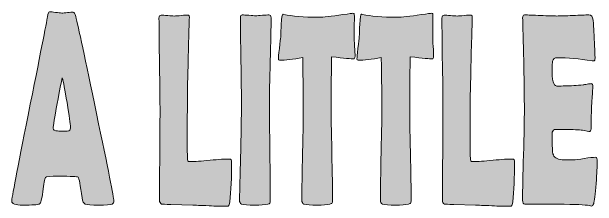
# Model space of a CAD drawing. Extents: x 459 to 1408, y -1274 to -568.
# Drawn here: x 850 to 1407, y -1098 to -913 of the extents above; entities that cross this region are included whole.
import ezdxf

# ---------------------------------------------------------------- set-up
doc = ezdxf.new("R2010")
doc.units = 0
doc.header["$MEASUREMENT"] = 0
doc.layers.add('katman 1', color=7, linetype='Continuous')

# ---------------------------------------------------------------- blocks, each defined once
blk = doc.blocks.new('block 4')
at = {"layer": 'katman 1', "true_color": 0xffffff}
h = blk.add_hatch(color=7, dxfattribs=at)
h.dxf.hatch_style = 2
edge = h.paths.add_edge_path()
edge.add_spline(control_points=[(947.1, -1093.09), (947.1, -1094.64), (946.53, -1095.71), (945.38, -1096.31), (943.99, -1096.99), (939.7, -1097.33), (932.51, -1097.33), (925.92, -1097.33), (921.67, -1096.99), (919.78, -1096.31), (918.22, -1095.71), (917.23, -1093.78), (916.81, -1090.52), (915.24, -1078.19), (914.02, -1071.6), (913.14, -1070.74), (912.41, -1070.14), (906.23, -1069.84), (894.61, -1069.84), (886.77, -1069.84), (882.6, -1070.23), (882.09, -1071), (881.31, -1072.37), (880.43, -1076.95), (879.46, -1084.74), (878.59, -1091.85), (877.53, -1095.71), (876.28, -1096.31), (874.71, -1096.99), (869.46, -1097.33), (860.51, -1097.33), (853.46, -1097.33), (849.93, -1096.09), (849.93, -1093.61), (849.93, -1091.38), (855.14, -1064.02), (865.56, -1011.51), (876.86, -954.73), (882.99, -923.51), (883.96, -917.86), (884.51, -914.6), (885.16, -912.98), (885.9, -912.98), (887.14, -912.98), (889.06, -913.19), (891.67, -913.62), (894.28, -914.05), (896.22, -914.26), (897.51, -914.26), (898.76, -914.26), (900.59, -914.11), (903.01, -913.81), (905.43, -913.51), (907.24, -913.36), (908.44, -913.36), (909.32, -913.36), (910.13, -914.77), (910.86, -917.6), (913.12, -926.59), (919.72, -957.43), (930.64, -1010.1), (941.62, -1063.12), (947.1, -1090.78), (947.1, -1093.09)], knot_values=[0, 0, 0, 0, 1, 1, 1, 2, 2, 2, 3, 3, 3, 4, 4, 4, 5, 5, 5, 6, 6, 6, 7, 7, 7, 8, 8, 8, 9, 9, 9, 10, 10, 10, 11, 11, 11, 12, 12, 12, 13, 13, 13, 14, 14, 14, 15, 15, 15, 16, 16, 16, 17, 17, 17, 18, 18, 18, 19, 19, 19, 20, 20, 20, 21, 21, 21, 21], degree=3, periodic=1)
edge = h.paths.add_edge_path()
edge.add_spline(control_points=[(898.07, -976.06), (897.1, -979.83), (895.46, -988), (893.16, -1000.59), (890.67, -1013.95), (889.42, -1021.79), (889.42, -1024.1), (889.42, -1025.65), (890.81, -1026.5), (893.57, -1026.67), (895, -1026.85), (897.35, -1026.93), (900.63, -1026.93), (903.67, -1026.93), (905.35, -1026.25), (905.68, -1024.88), (905.77, -1024.45), (905.81, -1023.85), (905.81, -1023.08), (905.81, -1020.25), (904.75, -1012.46), (902.63, -999.69), (900.56, -987.36), (899.04, -979.48), (898.07, -976.06)], knot_values=[0, 0, 0, 0, 1, 1, 1, 2, 2, 2, 3, 3, 3, 4, 4, 4, 5, 5, 5, 6, 6, 6, 7, 7, 7, 8, 8, 8, 8], degree=3, periodic=1)
h = blk.add_hatch(color=7, dxfattribs=at)
h.dxf.hatch_style = 2
edge = h.paths.add_edge_path()
edge.add_spline(control_points=[(1053.13, -1098.49), (1049.16, -1098.49), (1044, -1098.32), (1037.64, -1097.98), (1029.34, -1097.63), (1024.17, -1097.42), (1022.14, -1097.33), (1022.14, -1097.33), (1001.47, -1096.82), (1001.47, -1096.82), (999.39, -1096.9), (996.42, -1096.73), (992.54, -1096.31), (991.21, -1095.88), (990.54, -1094.55), (990.54, -1092.32), (990.54, -1082.99), (990.62, -1069), (990.78, -1050.38), (990.94, -1031.75), (991.02, -1017.77), (991.02, -1008.43), (991.02, -998.5), (990.86, -983.61), (990.54, -963.79), (990.22, -943.96), (990.05, -929.08), (990.05, -919.14), (990.05, -917.26), (990.74, -916.32), (992.13, -916.32), (993.51, -916.32), (995.57, -916.44), (998.32, -916.7), (1001.06, -916.96), (1003.1, -917.09), (1004.44, -917.09), (1005.96, -917.09), (1008.22, -916.94), (1011.22, -916.64), (1014.21, -916.34), (1016.47, -916.19), (1017.99, -916.19), (1018.69, -916.19), (1019.01, -917), (1018.96, -918.63), (1018.96, -918.63), (1018.89, -920.3), (1018.89, -920.3), (1018.34, -936.4), (1017.72, -960.6), (1017.03, -992.88), (1017.03, -992.88), (1016.96, -1026.8), (1016.96, -1026.8), (1016.96, -1037.77), (1016.98, -1045.77), (1017.03, -1050.83), (1017.07, -1051.85), (1017.12, -1052.88), (1017.16, -1053.91), (1017.21, -1054.94), (1017.55, -1055.58), (1018.2, -1055.84), (1018.25, -1055.84), (1018.85, -1055.84), (1020, -1055.84), (1024.15, -1055.84), (1030.36, -1055.43), (1038.64, -1054.62), (1046.91, -1053.8), (1053.13, -1053.4), (1057.28, -1053.4), (1058.52, -1053.4), (1059.15, -1054.38), (1059.15, -1056.35), (1059.15, -1071), (1058.57, -1083.63), (1057.42, -1094.25), (1057.19, -1096.48), (1056.7, -1097.8), (1055.96, -1098.23), (1055.73, -1098.4), (1054.79, -1098.49), (1053.13, -1098.49)], knot_values=[0, 0, 0, 0, 1, 1, 1, 2, 2, 2, 3, 3, 3, 4, 4, 4, 5, 5, 5, 6, 6, 6, 7, 7, 7, 8, 8, 8, 9, 9, 9, 10, 10, 10, 11, 11, 11, 12, 12, 12, 13, 13, 13, 14, 14, 14, 15, 15, 15, 16, 16, 16, 17, 17, 17, 18, 18, 18, 19, 19, 19, 20, 20, 20, 21, 21, 21, 22, 22, 22, 23, 23, 23, 24, 24, 24, 25, 25, 25, 26, 26, 26, 27, 27, 27, 28, 28, 28, 28], degree=3, periodic=1)
h = blk.add_hatch(color=7, dxfattribs=at)
h.dxf.hatch_style = 2
edge = h.paths.add_edge_path()
edge.add_spline(control_points=[(1095.11, -1001.37), (1095.11, -1011.47), (1095.25, -1026.67), (1095.52, -1046.97), (1095.8, -1067.27), (1095.94, -1082.47), (1095.94, -1092.58), (1095.94, -1094.29), (1095.73, -1095.36), (1095.32, -1095.79), (1095.22, -1095.88), (1094.63, -1096.05), (1093.52, -1096.31), (1090.52, -1096.99), (1086.51, -1097.33), (1081.48, -1097.33), (1074.75, -1097.33), (1070.46, -1096.99), (1068.62, -1096.31), (1067.28, -1095.79), (1066.62, -1094.47), (1066.62, -1092.32), (1066.62, -1093.69), (1066.82, -1086.16), (1067.24, -1069.71), (1068.07, -1035.02), (1068.48, -1012.24), (1068.48, -1001.37), (1068.48, -992.2), (1068.32, -978.45), (1068, -960.12), (1067.68, -941.8), (1067.52, -928.05), (1067.52, -918.88), (1067.52, -917), (1068.04, -916.06), (1069.1, -916.06), (1070.53, -916.06), (1072.69, -916.19), (1075.57, -916.44), (1078.45, -916.7), (1080.61, -916.83), (1082.04, -916.83), (1083.47, -916.83), (1085.58, -916.7), (1088.37, -916.44), (1091.16, -916.19), (1093.27, -916.06), (1094.7, -916.06), (1096.03, -916.06), (1096.7, -917), (1096.7, -918.88), (1096.7, -928.05), (1096.44, -941.8), (1095.9, -960.12), (1095.38, -978.45), (1095.11, -992.2), (1095.11, -1001.37)], knot_values=[0, 0, 0, 0, 1, 1, 1, 2, 2, 2, 3, 3, 3, 4, 4, 4, 5, 5, 5, 6, 6, 6, 7, 7, 7, 8, 8, 8, 9, 9, 9, 10, 10, 10, 11, 11, 11, 12, 12, 12, 13, 13, 13, 14, 14, 14, 15, 15, 15, 16, 16, 16, 17, 17, 17, 18, 18, 18, 19, 19, 19, 19], degree=3, periodic=1)
h = blk.add_hatch(color=7, dxfattribs=at)
h.dxf.hatch_style = 2
edge = h.paths.add_edge_path()
edge.add_spline(control_points=[(1176.58, -955.37), (1176.58, -957.09), (1176.07, -957.94), (1175.06, -957.94), (1173.31, -957.94), (1166.37, -957.3), (1154.24, -956.01), (1153.96, -977.68), (1153.83, -992.8), (1153.83, -1001.37), (1153.83, -1011.47), (1154.04, -1026.67), (1154.48, -1046.97), (1154.92, -1067.27), (1155.14, -1082.47), (1155.14, -1092.58), (1155.14, -1094.21), (1154.93, -1095.24), (1154.52, -1095.66), (1154.38, -1095.84), (1153.73, -1096.05), (1152.58, -1096.31), (1149.81, -1096.99), (1145.76, -1097.33), (1140.41, -1097.33), (1134.46, -1097.33), (1130.29, -1096.99), (1127.89, -1096.31), (1126.6, -1095.88), (1125.96, -1094.55), (1125.96, -1092.32), (1125.96, -1082.22), (1126.18, -1067.06), (1126.65, -1046.84), (1127.11, -1026.63), (1127.34, -1011.47), (1127.34, -1001.37), (1127.34, -994.68), (1127.15, -979.78), (1126.78, -956.66), (1117.56, -958.37), (1110.21, -959.23), (1104.72, -959.23), (1103.98, -959.23), (1103.61, -958.8), (1103.61, -957.94), (1103.61, -956.83), (1103.94, -953.53), (1104.58, -948.05), (1105.32, -942.05), (1105.73, -938.41), (1105.83, -937.13), (1105.97, -933.1), (1106.13, -929.08), (1106.31, -925.05), (1106.63, -918.63), (1107.19, -915.42), (1107.97, -915.42), (1108.06, -915.42), (1108.39, -915.46), (1108.94, -915.54), (1116.41, -917.34), (1127.45, -918.24), (1142.07, -918.24), (1146.22, -918.24), (1153.87, -917.43), (1165.03, -915.8), (1171.02, -914.95), (1174.04, -914.52), (1174.09, -914.52), (1175.01, -914.52), (1175.54, -914.62), (1175.68, -914.84), (1175.82, -915.05), (1175.91, -915.89), (1175.96, -917.34), (1175.96, -919.65), (1175.91, -922.87), (1175.82, -926.98), (1175.73, -931.52), (1175.68, -934.73), (1175.68, -936.61), (1175.68, -938.76), (1175.83, -941.9), (1176.13, -946.06), (1176.43, -950.21), (1176.58, -953.32), (1176.58, -955.37)], knot_values=[0, 0, 0, 0, 1, 1, 1, 2, 2, 2, 3, 3, 3, 4, 4, 4, 5, 5, 5, 6, 6, 6, 7, 7, 7, 8, 8, 8, 9, 9, 9, 10, 10, 10, 11, 11, 11, 12, 12, 12, 13, 13, 13, 14, 14, 14, 15, 15, 15, 16, 16, 16, 17, 17, 17, 18, 18, 18, 19, 19, 19, 20, 20, 20, 21, 21, 21, 22, 22, 22, 23, 23, 23, 24, 24, 24, 25, 25, 25, 26, 26, 26, 27, 27, 27, 28, 28, 28, 29, 29, 29, 29], degree=3, periodic=1)
h = blk.add_hatch(color=7, dxfattribs=at)
h.dxf.hatch_style = 2
edge = h.paths.add_edge_path()
edge.add_spline(control_points=[(1251.35, -955.37), (1251.35, -957.09), (1250.84, -957.94), (1249.82, -957.94), (1248.07, -957.94), (1241.13, -957.3), (1229.01, -956.01), (1228.73, -977.68), (1228.59, -992.8), (1228.59, -1001.37), (1228.59, -1011.47), (1228.81, -1026.67), (1229.25, -1046.97), (1229.69, -1067.27), (1229.91, -1082.47), (1229.91, -1092.58), (1229.91, -1094.21), (1229.7, -1095.24), (1229.28, -1095.66), (1229.15, -1095.84), (1228.5, -1096.05), (1227.35, -1096.31), (1224.58, -1096.99), (1220.52, -1097.33), (1215.17, -1097.33), (1209.23, -1097.33), (1205.05, -1096.99), (1202.66, -1096.31), (1201.36, -1095.88), (1200.72, -1094.55), (1200.72, -1092.32), (1200.72, -1082.22), (1200.95, -1067.06), (1201.41, -1046.84), (1201.87, -1026.63), (1202.1, -1011.47), (1202.1, -1001.37), (1202.1, -994.68), (1201.92, -979.78), (1201.55, -956.66), (1192.33, -958.37), (1184.97, -959.23), (1179.49, -959.23), (1178.75, -959.23), (1178.38, -958.8), (1178.38, -957.94), (1178.38, -956.83), (1178.7, -953.53), (1179.35, -948.05), (1180.09, -942.05), (1180.5, -938.41), (1180.59, -937.13), (1180.73, -933.1), (1180.89, -929.08), (1181.08, -925.05), (1181.4, -918.63), (1181.95, -915.42), (1182.74, -915.42), (1182.83, -915.42), (1183.15, -915.46), (1183.71, -915.54), (1191.17, -917.34), (1202.22, -918.24), (1216.83, -918.24), (1220.98, -918.24), (1228.64, -917.43), (1239.8, -915.8), (1245.79, -914.95), (1248.81, -914.52), (1248.86, -914.52), (1249.78, -914.52), (1250.31, -914.62), (1250.45, -914.84), (1250.59, -915.05), (1250.68, -915.89), (1250.72, -917.34), (1250.72, -919.65), (1250.68, -922.87), (1250.59, -926.98), (1250.49, -931.52), (1250.45, -934.73), (1250.45, -936.61), (1250.45, -938.76), (1250.6, -941.9), (1250.9, -946.06), (1251.2, -950.21), (1251.35, -953.32), (1251.35, -955.37)], knot_values=[0, 0, 0, 0, 1, 1, 1, 2, 2, 2, 3, 3, 3, 4, 4, 4, 5, 5, 5, 6, 6, 6, 7, 7, 7, 8, 8, 8, 9, 9, 9, 10, 10, 10, 11, 11, 11, 12, 12, 12, 13, 13, 13, 14, 14, 14, 15, 15, 15, 16, 16, 16, 17, 17, 17, 18, 18, 18, 19, 19, 19, 20, 20, 20, 21, 21, 21, 22, 22, 22, 23, 23, 23, 24, 24, 24, 25, 25, 25, 26, 26, 26, 27, 27, 27, 28, 28, 28, 29, 29, 29, 29], degree=3, periodic=1)
h = blk.add_hatch(color=7, dxfattribs=at)
h.dxf.hatch_style = 2
edge = h.paths.add_edge_path()
edge.add_spline(control_points=[(1322.3, -1098.49), (1318.34, -1098.49), (1313.18, -1098.32), (1306.81, -1097.98), (1298.51, -1097.63), (1293.35, -1097.42), (1291.32, -1097.33), (1291.32, -1097.33), (1270.64, -1096.82), (1270.64, -1096.82), (1268.57, -1096.9), (1265.59, -1096.73), (1261.72, -1096.31), (1260.38, -1095.88), (1259.72, -1094.55), (1259.72, -1092.32), (1259.72, -1082.99), (1259.79, -1069), (1259.95, -1050.38), (1260.12, -1031.75), (1260.2, -1017.77), (1260.2, -1008.43), (1260.2, -998.5), (1260.04, -983.61), (1259.72, -963.79), (1259.39, -943.96), (1259.23, -929.08), (1259.23, -919.14), (1259.23, -917.26), (1259.92, -916.32), (1261.3, -916.32), (1262.69, -916.32), (1264.75, -916.44), (1267.5, -916.7), (1270.24, -916.96), (1272.28, -917.09), (1273.62, -917.09), (1275.14, -917.09), (1277.4, -916.94), (1280.39, -916.64), (1283.39, -916.34), (1285.65, -916.19), (1287.17, -916.19), (1287.86, -916.19), (1288.18, -917), (1288.14, -918.63), (1288.14, -918.63), (1288.07, -920.3), (1288.07, -920.3), (1287.52, -936.4), (1286.9, -960.6), (1286.2, -992.88), (1286.2, -992.88), (1286.13, -1026.8), (1286.13, -1026.8), (1286.13, -1037.77), (1286.16, -1045.77), (1286.2, -1050.83), (1286.25, -1051.85), (1286.29, -1052.88), (1286.34, -1053.91), (1286.39, -1054.94), (1286.73, -1055.58), (1287.38, -1055.84), (1287.42, -1055.84), (1288.02, -1055.84), (1289.18, -1055.84), (1293.33, -1055.84), (1299.54, -1055.43), (1307.82, -1054.62), (1316.09, -1053.8), (1322.3, -1053.4), (1326.46, -1053.4), (1327.7, -1053.4), (1328.32, -1054.38), (1328.32, -1056.35), (1328.32, -1071), (1327.75, -1083.63), (1326.59, -1094.25), (1326.36, -1096.48), (1325.88, -1097.8), (1325.14, -1098.23), (1324.91, -1098.4), (1323.97, -1098.49), (1322.3, -1098.49)], knot_values=[0, 0, 0, 0, 1, 1, 1, 2, 2, 2, 3, 3, 3, 4, 4, 4, 5, 5, 5, 6, 6, 6, 7, 7, 7, 8, 8, 8, 9, 9, 9, 10, 10, 10, 11, 11, 11, 12, 12, 12, 13, 13, 13, 14, 14, 14, 15, 15, 15, 16, 16, 16, 17, 17, 17, 18, 18, 18, 19, 19, 19, 20, 20, 20, 21, 21, 21, 22, 22, 22, 23, 23, 23, 24, 24, 24, 25, 25, 25, 26, 26, 26, 27, 27, 27, 28, 28, 28, 28], degree=3, periodic=1)
h = blk.add_hatch(color=7, dxfattribs=at)
h.dxf.hatch_style = 2
edge = h.paths.add_edge_path()
edge.add_spline(control_points=[(1407.03, -1056.35), (1407.03, -1060.03), (1406.63, -1066.8), (1405.85, -1076.65), (1405.02, -1087.36), (1404.28, -1093.74), (1403.64, -1095.79), (1403.08, -1097.42), (1402.32, -1098.23), (1401.35, -1098.23), (1400.94, -1098.23), (1400.25, -1098.1), (1399.28, -1097.85), (1395.91, -1096.99), (1386.09, -1096.56), (1369.82, -1096.56), (1366.27, -1096.56), (1360.99, -1096.52), (1353.98, -1096.43), (1346.97, -1096.35), (1341.71, -1096.31), (1338.21, -1096.31), (1336.69, -1096.31), (1335.93, -1095.06), (1335.93, -1092.58), (1335.93, -1082.99), (1336.22, -1068.58), (1336.79, -1049.35), (1337.37, -1030.12), (1337.66, -1015.71), (1337.66, -1006.12), (1337.66, -996.35), (1337.38, -978.15), (1336.83, -951.52), (1336.69, -944.67), (1336.43, -934.43), (1336.07, -920.81), (1336.07, -920.81), (1336, -919.01), (1336, -919.01), (1335.9, -917.04), (1336.48, -916.06), (1337.73, -916.06), (1341.14, -916.06), (1346.27, -916.23), (1353.12, -916.57), (1359.96, -916.92), (1365.09, -917.09), (1368.5, -917.09), (1371.87, -917.09), (1376.94, -916.92), (1383.72, -916.57), (1390.5, -916.23), (1395.57, -916.06), (1398.93, -916.06), (1401.33, -916.06), (1402.71, -917.73), (1403.08, -921.07), (1403.31, -923.04), (1403.67, -929.01), (1404.16, -938.99), (1404.64, -948.97), (1404.88, -955.03), (1404.88, -957.17), (1404.88, -958.97), (1404.42, -959.87), (1403.5, -959.87), (1403.22, -959.87), (1402.74, -959.83), (1402.05, -959.74), (1389.78, -957.86), (1378.76, -956.91), (1368.99, -956.91), (1366.54, -956.91), (1365.04, -957.98), (1364.49, -960.12), (1364.26, -961.15), (1364.15, -964.45), (1364.15, -970.02), (1364.15, -975.84), (1364.61, -979.7), (1365.53, -981.58), (1366.31, -983.21), (1367.81, -984.02), (1370.02, -984.02), (1370.49, -984.02), (1371.38, -983.96), (1372.72, -983.83), (1374.06, -983.7), (1375.17, -983.63), (1376.04, -983.63), (1381.85, -983.63), (1387.73, -983.34), (1393.68, -982.74), (1394.18, -982.65), (1395.45, -982.44), (1397.48, -982.09), (1399.05, -981.75), (1400.29, -981.58), (1401.22, -981.58), (1402.32, -981.58), (1402.88, -982.57), (1402.88, -984.53), (1402.88, -982.74), (1402.46, -989.29), (1401.63, -1004.19), (1401.26, -1011.04), (1401.08, -1017.89), (1401.08, -1024.75), (1401.08, -1026.46), (1400.41, -1027.32), (1399.07, -1027.32), (1399.07, -1027.32), (1392.85, -1026.03), (1392.85, -1026.03), (1390.22, -1025.52), (1384.23, -1025.26), (1374.87, -1025.26), (1374.87, -1025.26), (1367.53, -1025.26), (1367.53, -1025.26), (1365.64, -1025.26), (1364.54, -1026.12), (1364.22, -1027.83), (1364.17, -1028.26), (1364.15, -1030.91), (1364.15, -1035.79), (1364.15, -1042.3), (1364.38, -1046.5), (1364.84, -1048.39), (1365.62, -1051.64), (1368.57, -1053.57), (1373.69, -1054.17), (1373.6, -1054.17), (1376.96, -1054.17), (1383.79, -1054.17), (1386.23, -1054.17), (1389.86, -1053.76), (1394.68, -1052.95), (1399.5, -1052.13), (1403.11, -1051.73), (1405.5, -1051.73), (1406.52, -1051.73), (1407.03, -1053.27), (1407.03, -1056.35)], knot_values=[0, 0, 0, 0, 1, 1, 1, 2, 2, 2, 3, 3, 3, 4, 4, 4, 5, 5, 5, 6, 6, 6, 7, 7, 7, 8, 8, 8, 9, 9, 9, 10, 10, 10, 11, 11, 11, 12, 12, 12, 13, 13, 13, 14, 14, 14, 15, 15, 15, 16, 16, 16, 17, 17, 17, 18, 18, 18, 19, 19, 19, 20, 20, 20, 21, 21, 21, 22, 22, 22, 23, 23, 23, 24, 24, 24, 25, 25, 25, 26, 26, 26, 27, 27, 27, 28, 28, 28, 29, 29, 29, 30, 30, 30, 31, 31, 31, 32, 32, 32, 33, 33, 33, 34, 34, 34, 35, 35, 35, 36, 36, 36, 37, 37, 37, 38, 38, 38, 39, 39, 39, 40, 40, 40, 41, 41, 41, 42, 42, 42, 43, 43, 43, 44, 44, 44, 45, 45, 45, 46, 46, 46, 47, 47, 47, 48, 48, 48, 48], degree=3, periodic=1)
at = {"layer": 'katman 1', "lineweight": 0}
for points, knots in [([(947.1, -1093.09), (947.1, -1094.64), (946.53, -1095.71), (945.38, -1096.31), (943.99, -1096.99), (939.7, -1097.33), (932.51, -1097.33), (925.92, -1097.33), (921.67, -1096.99), (919.78, -1096.31), (918.22, -1095.71), (917.23, -1093.78), (916.81, -1090.52), (915.24, -1078.19), (914.02, -1071.6), (913.14, -1070.74), (912.41, -1070.14), (906.23, -1069.84), (894.61, -1069.84), (886.77, -1069.84), (882.6, -1070.23), (882.09, -1071), (881.31, -1072.37), (880.43, -1076.95), (879.46, -1084.74), (878.59, -1091.85), (877.53, -1095.71), (876.28, -1096.31), (874.71, -1096.99), (869.46, -1097.33), (860.51, -1097.33), (853.46, -1097.33), (849.93, -1096.09), (849.93, -1093.61), (849.93, -1091.38), (855.14, -1064.02), (865.56, -1011.51), (876.86, -954.73), (882.99, -923.51), (883.96, -917.86), (884.51, -914.6), (885.16, -912.98), (885.9, -912.98), (887.14, -912.98), (889.06, -913.19), (891.67, -913.62), (894.28, -914.05), (896.22, -914.26), (897.51, -914.26), (898.76, -914.26), (900.59, -914.11), (903.01, -913.81), (905.43, -913.51), (907.24, -913.36), (908.44, -913.36), (909.32, -913.36), (910.13, -914.77), (910.86, -917.6), (913.12, -926.59), (919.72, -957.43), (930.64, -1010.1), (941.62, -1063.12), (947.1, -1090.78), (947.1, -1093.09)], [0, 0, 0, 0, 1, 1, 1, 2, 2, 2, 3, 3, 3, 4, 4, 4, 5, 5, 5, 6, 6, 6, 7, 7, 7, 8, 8, 8, 9, 9, 9, 10, 10, 10, 11, 11, 11, 12, 12, 12, 13, 13, 13, 14, 14, 14, 15, 15, 15, 16, 16, 16, 17, 17, 17, 18, 18, 18, 19, 19, 19, 20, 20, 20, 21, 21, 21, 21]), ([(1053.13, -1098.49), (1049.16, -1098.49), (1044, -1098.32), (1037.64, -1097.98), (1029.34, -1097.63), (1024.17, -1097.42), (1022.14, -1097.33), (1022.14, -1097.33), (1001.47, -1096.82), (1001.47, -1096.82), (999.39, -1096.9), (996.42, -1096.73), (992.54, -1096.31), (991.21, -1095.88), (990.54, -1094.55), (990.54, -1092.32), (990.54, -1082.99), (990.62, -1069), (990.78, -1050.38), (990.94, -1031.75), (991.02, -1017.77), (991.02, -1008.43), (991.02, -998.5), (990.86, -983.61), (990.54, -963.79), (990.22, -943.96), (990.05, -929.08), (990.05, -919.14), (990.05, -917.26), (990.74, -916.32), (992.13, -916.32), (993.51, -916.32), (995.57, -916.44), (998.32, -916.7), (1001.06, -916.96), (1003.1, -917.09), (1004.44, -917.09), (1005.96, -917.09), (1008.22, -916.94), (1011.22, -916.64), (1014.21, -916.34), (1016.47, -916.19), (1017.99, -916.19), (1018.69, -916.19), (1019.01, -917), (1018.96, -918.63), (1018.96, -918.63), (1018.89, -920.3), (1018.89, -920.3), (1018.34, -936.4), (1017.72, -960.6), (1017.03, -992.88), (1017.03, -992.88), (1016.96, -1026.8), (1016.96, -1026.8), (1016.96, -1037.77), (1016.98, -1045.77), (1017.03, -1050.83), (1017.07, -1051.85), (1017.12, -1052.88), (1017.16, -1053.91), (1017.21, -1054.94), (1017.55, -1055.58), (1018.2, -1055.84), (1018.25, -1055.84), (1018.85, -1055.84), (1020, -1055.84), (1024.15, -1055.84), (1030.36, -1055.43), (1038.64, -1054.62), (1046.91, -1053.8), (1053.13, -1053.4), (1057.28, -1053.4), (1058.52, -1053.4), (1059.15, -1054.38), (1059.15, -1056.35), (1059.15, -1071), (1058.57, -1083.63), (1057.42, -1094.25), (1057.19, -1096.48), (1056.7, -1097.8), (1055.96, -1098.23), (1055.73, -1098.4), (1054.79, -1098.49), (1053.13, -1098.49)], [0, 0, 0, 0, 1, 1, 1, 2, 2, 2, 3, 3, 3, 4, 4, 4, 5, 5, 5, 6, 6, 6, 7, 7, 7, 8, 8, 8, 9, 9, 9, 10, 10, 10, 11, 11, 11, 12, 12, 12, 13, 13, 13, 14, 14, 14, 15, 15, 15, 16, 16, 16, 17, 17, 17, 18, 18, 18, 19, 19, 19, 20, 20, 20, 21, 21, 21, 22, 22, 22, 23, 23, 23, 24, 24, 24, 25, 25, 25, 26, 26, 26, 27, 27, 27, 28, 28, 28, 28]), ([(1095.11, -1001.37), (1095.11, -1011.47), (1095.25, -1026.67), (1095.52, -1046.97), (1095.8, -1067.27), (1095.94, -1082.47), (1095.94, -1092.58), (1095.94, -1094.29), (1095.73, -1095.36), (1095.32, -1095.79), (1095.22, -1095.88), (1094.63, -1096.05), (1093.52, -1096.31), (1090.52, -1096.99), (1086.51, -1097.33), (1081.48, -1097.33), (1074.75, -1097.33), (1070.46, -1096.99), (1068.62, -1096.31), (1067.28, -1095.79), (1066.62, -1094.47), (1066.62, -1092.32), (1066.62, -1093.69), (1066.82, -1086.16), (1067.24, -1069.71), (1068.07, -1035.02), (1068.48, -1012.24), (1068.48, -1001.37), (1068.48, -992.2), (1068.32, -978.45), (1068, -960.12), (1067.68, -941.8), (1067.52, -928.05), (1067.52, -918.88), (1067.52, -917), (1068.04, -916.06), (1069.1, -916.06), (1070.53, -916.06), (1072.69, -916.19), (1075.57, -916.44), (1078.45, -916.7), (1080.61, -916.83), (1082.04, -916.83), (1083.47, -916.83), (1085.58, -916.7), (1088.37, -916.44), (1091.16, -916.19), (1093.27, -916.06), (1094.7, -916.06), (1096.03, -916.06), (1096.7, -917), (1096.7, -918.88), (1096.7, -928.05), (1096.44, -941.8), (1095.9, -960.12), (1095.38, -978.45), (1095.11, -992.2), (1095.11, -1001.37)], [0, 0, 0, 0, 1, 1, 1, 2, 2, 2, 3, 3, 3, 4, 4, 4, 5, 5, 5, 6, 6, 6, 7, 7, 7, 8, 8, 8, 9, 9, 9, 10, 10, 10, 11, 11, 11, 12, 12, 12, 13, 13, 13, 14, 14, 14, 15, 15, 15, 16, 16, 16, 17, 17, 17, 18, 18, 18, 19, 19, 19, 19]), ([(1176.58, -955.37), (1176.58, -957.09), (1176.07, -957.94), (1175.06, -957.94), (1173.31, -957.94), (1166.37, -957.3), (1154.24, -956.01), (1153.96, -977.68), (1153.83, -992.8), (1153.83, -1001.37), (1153.83, -1011.47), (1154.04, -1026.67), (1154.48, -1046.97), (1154.92, -1067.27), (1155.14, -1082.47), (1155.14, -1092.58), (1155.14, -1094.21), (1154.93, -1095.24), (1154.52, -1095.66), (1154.38, -1095.84), (1153.73, -1096.05), (1152.58, -1096.31), (1149.81, -1096.99), (1145.76, -1097.33), (1140.41, -1097.33), (1134.46, -1097.33), (1130.29, -1096.99), (1127.89, -1096.31), (1126.6, -1095.88), (1125.96, -1094.55), (1125.96, -1092.32), (1125.96, -1082.22), (1126.18, -1067.06), (1126.65, -1046.84), (1127.11, -1026.63), (1127.34, -1011.47), (1127.34, -1001.37), (1127.34, -994.68), (1127.15, -979.78), (1126.78, -956.66), (1117.56, -958.37), (1110.21, -959.23), (1104.72, -959.23), (1103.98, -959.23), (1103.61, -958.8), (1103.61, -957.94), (1103.61, -956.83), (1103.94, -953.53), (1104.58, -948.05), (1105.32, -942.05), (1105.73, -938.41), (1105.83, -937.13), (1105.97, -933.1), (1106.13, -929.08), (1106.31, -925.05), (1106.63, -918.63), (1107.19, -915.42), (1107.97, -915.42), (1108.06, -915.42), (1108.39, -915.46), (1108.94, -915.54), (1116.41, -917.34), (1127.45, -918.24), (1142.07, -918.24), (1146.22, -918.24), (1153.87, -917.43), (1165.03, -915.8), (1171.02, -914.95), (1174.04, -914.52), (1174.09, -914.52), (1175.01, -914.52), (1175.54, -914.62), (1175.68, -914.84), (1175.82, -915.05), (1175.91, -915.89), (1175.96, -917.34), (1175.96, -919.65), (1175.91, -922.87), (1175.82, -926.98), (1175.73, -931.52), (1175.68, -934.73), (1175.68, -936.61), (1175.68, -938.76), (1175.83, -941.9), (1176.13, -946.06), (1176.43, -950.21), (1176.58, -953.32), (1176.58, -955.37)], [0, 0, 0, 0, 1, 1, 1, 2, 2, 2, 3, 3, 3, 4, 4, 4, 5, 5, 5, 6, 6, 6, 7, 7, 7, 8, 8, 8, 9, 9, 9, 10, 10, 10, 11, 11, 11, 12, 12, 12, 13, 13, 13, 14, 14, 14, 15, 15, 15, 16, 16, 16, 17, 17, 17, 18, 18, 18, 19, 19, 19, 20, 20, 20, 21, 21, 21, 22, 22, 22, 23, 23, 23, 24, 24, 24, 25, 25, 25, 26, 26, 26, 27, 27, 27, 28, 28, 28, 29, 29, 29, 29]), ([(1251.35, -955.37), (1251.35, -957.09), (1250.84, -957.94), (1249.82, -957.94), (1248.07, -957.94), (1241.13, -957.3), (1229.01, -956.01), (1228.73, -977.68), (1228.59, -992.8), (1228.59, -1001.37), (1228.59, -1011.47), (1228.81, -1026.67), (1229.25, -1046.97), (1229.69, -1067.27), (1229.91, -1082.47), (1229.91, -1092.58), (1229.91, -1094.21), (1229.7, -1095.24), (1229.28, -1095.66), (1229.15, -1095.84), (1228.5, -1096.05), (1227.35, -1096.31), (1224.58, -1096.99), (1220.52, -1097.33), (1215.17, -1097.33), (1209.23, -1097.33), (1205.05, -1096.99), (1202.66, -1096.31), (1201.36, -1095.88), (1200.72, -1094.55), (1200.72, -1092.32), (1200.72, -1082.22), (1200.95, -1067.06), (1201.41, -1046.84), (1201.87, -1026.63), (1202.1, -1011.47), (1202.1, -1001.37), (1202.1, -994.68), (1201.92, -979.78), (1201.55, -956.66), (1192.33, -958.37), (1184.97, -959.23), (1179.49, -959.23), (1178.75, -959.23), (1178.38, -958.8), (1178.38, -957.94), (1178.38, -956.83), (1178.7, -953.53), (1179.35, -948.05), (1180.09, -942.05), (1180.5, -938.41), (1180.59, -937.13), (1180.73, -933.1), (1180.89, -929.08), (1181.08, -925.05), (1181.4, -918.63), (1181.95, -915.42), (1182.74, -915.42), (1182.83, -915.42), (1183.15, -915.46), (1183.71, -915.54), (1191.17, -917.34), (1202.22, -918.24), (1216.83, -918.24), (1220.98, -918.24), (1228.64, -917.43), (1239.8, -915.8), (1245.79, -914.95), (1248.81, -914.52), (1248.86, -914.52), (1249.78, -914.52), (1250.31, -914.62), (1250.45, -914.84), (1250.59, -915.05), (1250.68, -915.89), (1250.72, -917.34), (1250.72, -919.65), (1250.68, -922.87), (1250.59, -926.98), (1250.49, -931.52), (1250.45, -934.73), (1250.45, -936.61), (1250.45, -938.76), (1250.6, -941.9), (1250.9, -946.06), (1251.2, -950.21), (1251.35, -953.32), (1251.35, -955.37)], [0, 0, 0, 0, 1, 1, 1, 2, 2, 2, 3, 3, 3, 4, 4, 4, 5, 5, 5, 6, 6, 6, 7, 7, 7, 8, 8, 8, 9, 9, 9, 10, 10, 10, 11, 11, 11, 12, 12, 12, 13, 13, 13, 14, 14, 14, 15, 15, 15, 16, 16, 16, 17, 17, 17, 18, 18, 18, 19, 19, 19, 20, 20, 20, 21, 21, 21, 22, 22, 22, 23, 23, 23, 24, 24, 24, 25, 25, 25, 26, 26, 26, 27, 27, 27, 28, 28, 28, 29, 29, 29, 29]), ([(1322.3, -1098.49), (1318.34, -1098.49), (1313.18, -1098.32), (1306.81, -1097.98), (1298.51, -1097.63), (1293.35, -1097.42), (1291.32, -1097.33), (1291.32, -1097.33), (1270.64, -1096.82), (1270.64, -1096.82), (1268.57, -1096.9), (1265.59, -1096.73), (1261.72, -1096.31), (1260.38, -1095.88), (1259.72, -1094.55), (1259.72, -1092.32), (1259.72, -1082.99), (1259.79, -1069), (1259.95, -1050.38), (1260.12, -1031.75), (1260.2, -1017.77), (1260.2, -1008.43), (1260.2, -998.5), (1260.04, -983.61), (1259.72, -963.79), (1259.39, -943.96), (1259.23, -929.08), (1259.23, -919.14), (1259.23, -917.26), (1259.92, -916.32), (1261.3, -916.32), (1262.69, -916.32), (1264.75, -916.44), (1267.5, -916.7), (1270.24, -916.96), (1272.28, -917.09), (1273.62, -917.09), (1275.14, -917.09), (1277.4, -916.94), (1280.39, -916.64), (1283.39, -916.34), (1285.65, -916.19), (1287.17, -916.19), (1287.86, -916.19), (1288.18, -917), (1288.14, -918.63), (1288.14, -918.63), (1288.07, -920.3), (1288.07, -920.3), (1287.52, -936.4), (1286.9, -960.6), (1286.2, -992.88), (1286.2, -992.88), (1286.13, -1026.8), (1286.13, -1026.8), (1286.13, -1037.77), (1286.16, -1045.77), (1286.2, -1050.83), (1286.25, -1051.85), (1286.29, -1052.88), (1286.34, -1053.91), (1286.39, -1054.94), (1286.73, -1055.58), (1287.38, -1055.84), (1287.42, -1055.84), (1288.02, -1055.84), (1289.18, -1055.84), (1293.33, -1055.84), (1299.54, -1055.43), (1307.82, -1054.62), (1316.09, -1053.8), (1322.3, -1053.4), (1326.46, -1053.4), (1327.7, -1053.4), (1328.32, -1054.38), (1328.32, -1056.35), (1328.32, -1071), (1327.75, -1083.63), (1326.59, -1094.25), (1326.36, -1096.48), (1325.88, -1097.8), (1325.14, -1098.23), (1324.91, -1098.4), (1323.97, -1098.49), (1322.3, -1098.49)], [0, 0, 0, 0, 1, 1, 1, 2, 2, 2, 3, 3, 3, 4, 4, 4, 5, 5, 5, 6, 6, 6, 7, 7, 7, 8, 8, 8, 9, 9, 9, 10, 10, 10, 11, 11, 11, 12, 12, 12, 13, 13, 13, 14, 14, 14, 15, 15, 15, 16, 16, 16, 17, 17, 17, 18, 18, 18, 19, 19, 19, 20, 20, 20, 21, 21, 21, 22, 22, 22, 23, 23, 23, 24, 24, 24, 25, 25, 25, 26, 26, 26, 27, 27, 27, 28, 28, 28, 28]), ([(1407.03, -1056.35), (1407.03, -1060.03), (1406.63, -1066.8), (1405.85, -1076.65), (1405.02, -1087.36), (1404.28, -1093.74), (1403.64, -1095.79), (1403.08, -1097.42), (1402.32, -1098.23), (1401.35, -1098.23), (1400.94, -1098.23), (1400.25, -1098.1), (1399.28, -1097.85), (1395.91, -1096.99), (1386.09, -1096.56), (1369.82, -1096.56), (1366.27, -1096.56), (1360.99, -1096.52), (1353.98, -1096.43), (1346.97, -1096.35), (1341.71, -1096.31), (1338.21, -1096.31), (1336.69, -1096.31), (1335.93, -1095.06), (1335.93, -1092.58), (1335.93, -1082.99), (1336.22, -1068.58), (1336.79, -1049.35), (1337.37, -1030.12), (1337.66, -1015.71), (1337.66, -1006.12), (1337.66, -996.35), (1337.38, -978.15), (1336.83, -951.52), (1336.69, -944.67), (1336.43, -934.43), (1336.07, -920.81), (1336.07, -920.81), (1336, -919.01), (1336, -919.01), (1335.9, -917.04), (1336.48, -916.06), (1337.73, -916.06), (1341.14, -916.06), (1346.27, -916.23), (1353.12, -916.57), (1359.96, -916.92), (1365.09, -917.09), (1368.5, -917.09), (1371.87, -917.09), (1376.94, -916.92), (1383.72, -916.57), (1390.5, -916.23), (1395.57, -916.06), (1398.93, -916.06), (1401.33, -916.06), (1402.71, -917.73), (1403.08, -921.07), (1403.31, -923.04), (1403.67, -929.01), (1404.16, -938.99), (1404.64, -948.97), (1404.88, -955.03), (1404.88, -957.17), (1404.88, -958.97), (1404.42, -959.87), (1403.5, -959.87), (1403.22, -959.87), (1402.74, -959.83), (1402.05, -959.74), (1389.78, -957.86), (1378.76, -956.91), (1368.99, -956.91), (1366.54, -956.91), (1365.04, -957.98), (1364.49, -960.12), (1364.26, -961.15), (1364.15, -964.45), (1364.15, -970.02), (1364.15, -975.84), (1364.61, -979.7), (1365.53, -981.58), (1366.31, -983.21), (1367.81, -984.02), (1370.02, -984.02), (1370.49, -984.02), (1371.38, -983.96), (1372.72, -983.83), (1374.06, -983.7), (1375.17, -983.63), (1376.04, -983.63), (1381.85, -983.63), (1387.73, -983.34), (1393.68, -982.74), (1394.18, -982.65), (1395.45, -982.44), (1397.48, -982.09), (1399.05, -981.75), (1400.29, -981.58), (1401.22, -981.58), (1402.32, -981.58), (1402.88, -982.57), (1402.88, -984.53), (1402.88, -982.74), (1402.46, -989.29), (1401.63, -1004.19), (1401.26, -1011.04), (1401.08, -1017.89), (1401.08, -1024.75), (1401.08, -1026.46), (1400.41, -1027.32), (1399.07, -1027.32), (1399.07, -1027.32), (1392.85, -1026.03), (1392.85, -1026.03), (1390.22, -1025.52), (1384.23, -1025.26), (1374.87, -1025.26), (1374.87, -1025.26), (1367.53, -1025.26), (1367.53, -1025.26), (1365.64, -1025.26), (1364.54, -1026.12), (1364.22, -1027.83), (1364.17, -1028.26), (1364.15, -1030.91), (1364.15, -1035.79), (1364.15, -1042.3), (1364.38, -1046.5), (1364.84, -1048.39), (1365.62, -1051.64), (1368.57, -1053.57), (1373.69, -1054.17), (1373.6, -1054.17), (1376.96, -1054.17), (1383.79, -1054.17), (1386.23, -1054.17), (1389.86, -1053.76), (1394.68, -1052.95), (1399.5, -1052.13), (1403.11, -1051.73), (1405.5, -1051.73), (1406.52, -1051.73), (1407.03, -1053.27), (1407.03, -1056.35)], [0, 0, 0, 0, 1, 1, 1, 2, 2, 2, 3, 3, 3, 4, 4, 4, 5, 5, 5, 6, 6, 6, 7, 7, 7, 8, 8, 8, 9, 9, 9, 10, 10, 10, 11, 11, 11, 12, 12, 12, 13, 13, 13, 14, 14, 14, 15, 15, 15, 16, 16, 16, 17, 17, 17, 18, 18, 18, 19, 19, 19, 20, 20, 20, 21, 21, 21, 22, 22, 22, 23, 23, 23, 24, 24, 24, 25, 25, 25, 26, 26, 26, 27, 27, 27, 28, 28, 28, 29, 29, 29, 30, 30, 30, 31, 31, 31, 32, 32, 32, 33, 33, 33, 34, 34, 34, 35, 35, 35, 36, 36, 36, 37, 37, 37, 38, 38, 38, 39, 39, 39, 40, 40, 40, 41, 41, 41, 42, 42, 42, 43, 43, 43, 44, 44, 44, 45, 45, 45, 46, 46, 46, 47, 47, 47, 48, 48, 48, 48]), ([(898.07, -976.06), (897.1, -979.83), (895.46, -988), (893.16, -1000.59), (890.67, -1013.95), (889.42, -1021.79), (889.42, -1024.1), (889.42, -1025.65), (890.81, -1026.5), (893.57, -1026.67), (895, -1026.85), (897.35, -1026.93), (900.63, -1026.93), (903.67, -1026.93), (905.35, -1026.25), (905.68, -1024.88), (905.77, -1024.45), (905.81, -1023.85), (905.81, -1023.08), (905.81, -1020.25), (904.75, -1012.46), (902.63, -999.69), (900.56, -987.36), (899.04, -979.48), (898.07, -976.06)], [0, 0, 0, 0, 1, 1, 1, 2, 2, 2, 3, 3, 3, 4, 4, 4, 5, 5, 5, 6, 6, 6, 7, 7, 7, 8, 8, 8, 8])]:
    blk.add_open_spline(points, degree=3, knots=knots, dxfattribs=at)

msp = doc.modelspace()

# ---------------------------------------------------------------- block references
at = {"layer": 'katman 1'}
msp.add_blockref('block 4', (0, 0), dxfattribs=at)

doc.saveas('drawing.dxf')
